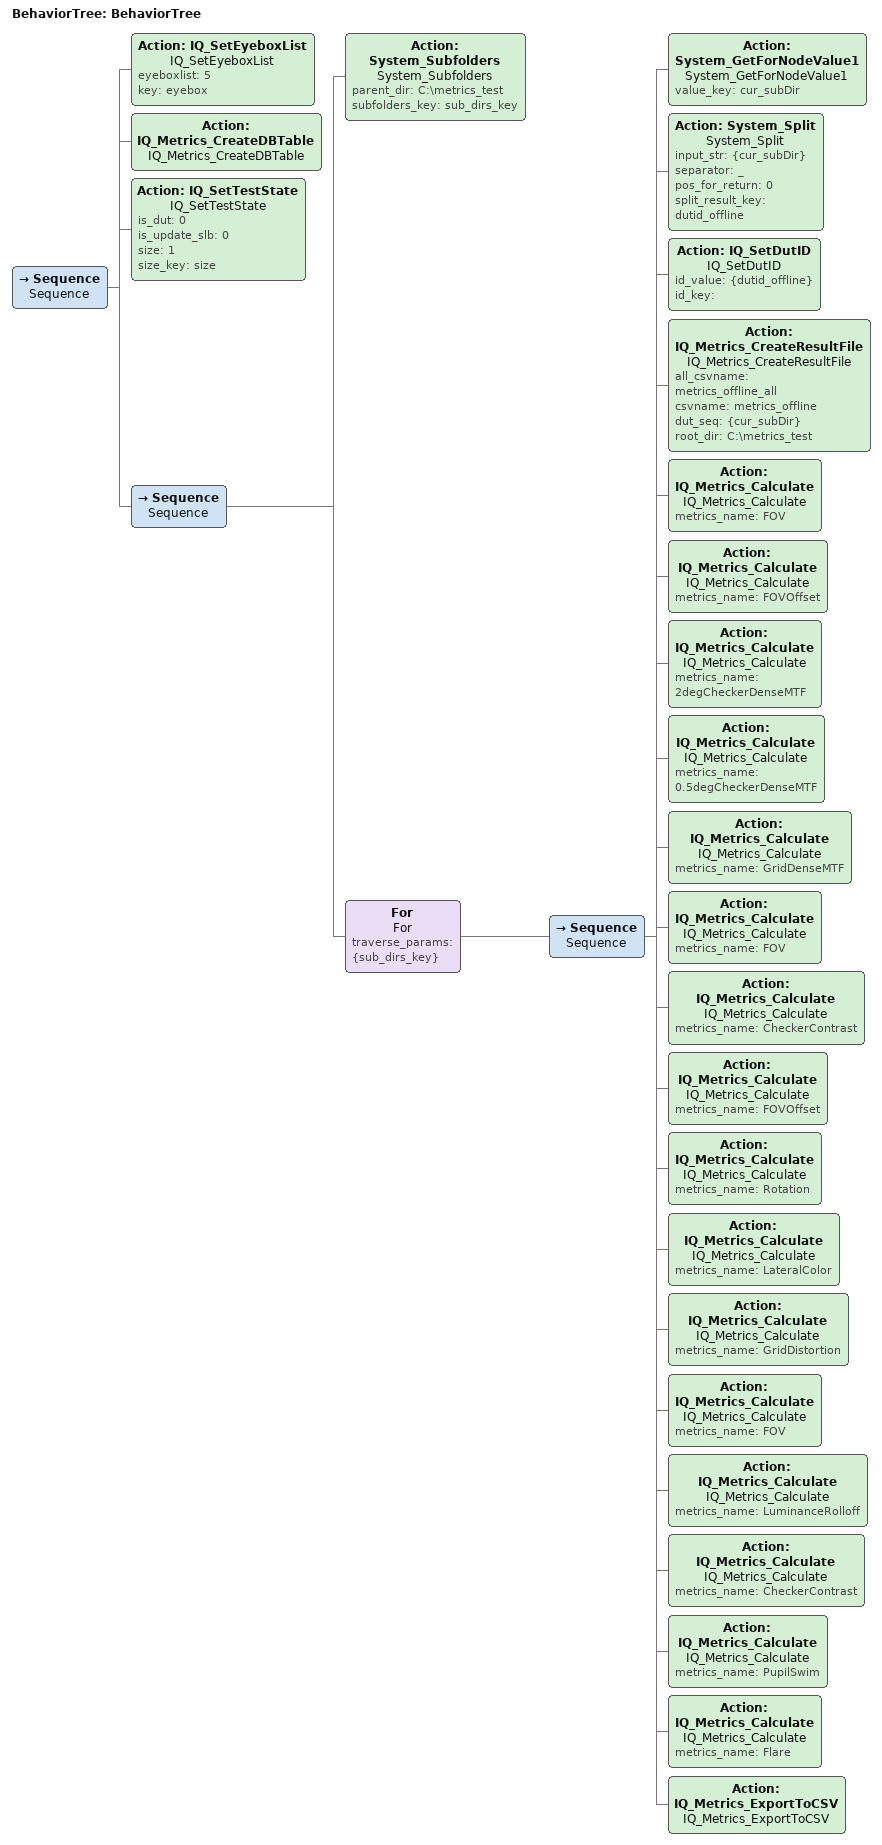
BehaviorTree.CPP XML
<?xml version="1.0"?>
<root main_tree_to_execute="BehaviorTree">
 <BehaviorTree ID="BehaviorTree">
  <!-- Add nodes here -->
  <Sequence name="Sequence">
   <Action name="IQ_SetEyeboxList" ID="IQ_SetEyeboxList" eyeboxlist="5" key="eyebox"/>
   <Action name="IQ_Metrics_CreateDBTable" ID="IQ_Metrics_CreateDBTable"/>
   <Action name="IQ_SetTestState" ID="IQ_SetTestState" is_dut="0" is_update_slb="0" size="1" size_key="size"/>
   <Sequence name="Sequence">
    <Action name="System_Subfolders" ID="System_Subfolders" parent_dir="C:\metrics_test" subfolders_key="sub_dirs_key"/>
    <For name="For" traverse_params="{sub_dirs_key}">
     <Sequence name="Sequence">
      <Action name="System_GetForNodeValue1" ID="System_GetForNodeValue1" value_key="cur_subDir"/>
      <Action name="System_Split" ID="System_Split" input_str="{cur_subDir}" separator="_" pos_for_return="0" split_result_key="dutid_offline"/>
      <Action name="IQ_SetDutID" ID="IQ_SetDutID" id_value="{dutid_offline}" id_key=""/>
      <Action name="IQ_Metrics_CreateResultFile" ID="IQ_Metrics_CreateResultFile" all_csvname="metrics_offline_all" csvname="metrics_offline" dut_seq="{cur_subDir}" root_dir="C:\metrics_test"/>
      <Action name="IQ_Metrics_Calculate" ID="IQ_Metrics_Calculate" metrics_name="FOV"/>
      <Action name="IQ_Metrics_Calculate" ID="IQ_Metrics_Calculate" metrics_name="FOVOffset"/>
      <Action name="IQ_Metrics_Calculate" ID="IQ_Metrics_Calculate" metrics_name="2degCheckerDenseMTF"/>
      <Action name="IQ_Metrics_Calculate" ID="IQ_Metrics_Calculate" metrics_name="0.5degCheckerDenseMTF"/>
      <Action name="IQ_Metrics_Calculate" ID="IQ_Metrics_Calculate" metrics_name="GridDenseMTF"/>
      <Action name="IQ_Metrics_Calculate" ID="IQ_Metrics_Calculate" metrics_name="FOV"/>
      <Action name="IQ_Metrics_Calculate" ID="IQ_Metrics_Calculate" metrics_name="CheckerContrast"/>
      <Action name="IQ_Metrics_Calculate" ID="IQ_Metrics_Calculate" metrics_name="FOVOffset"/>
      <Action name="IQ_Metrics_Calculate" ID="IQ_Metrics_Calculate" metrics_name="Rotation"/>
      <Action name="IQ_Metrics_Calculate" ID="IQ_Metrics_Calculate" metrics_name="LateralColor"/>
      <Action name="IQ_Metrics_Calculate" ID="IQ_Metrics_Calculate" metrics_name="GridDistortion"/>
      <Action name="IQ_Metrics_Calculate" ID="IQ_Metrics_Calculate" metrics_name="FOV"/>
      <Action name="IQ_Metrics_Calculate" ID="IQ_Metrics_Calculate" metrics_name="LuminanceRolloff"/>
      <Action name="IQ_Metrics_Calculate" ID="IQ_Metrics_Calculate" metrics_name="CheckerContrast"/>
      <Action name="IQ_Metrics_Calculate" ID="IQ_Metrics_Calculate" metrics_name="PupilSwim"/>
      <Action name="IQ_Metrics_Calculate" ID="IQ_Metrics_Calculate" metrics_name="Flare"/>
      <Action name="IQ_Metrics_ExportToCSV" ID="IQ_Metrics_ExportToCSV"/>
     </Sequence>
    </For>
   </Sequence>
  </Sequence>
 </BehaviorTree>
</root>
